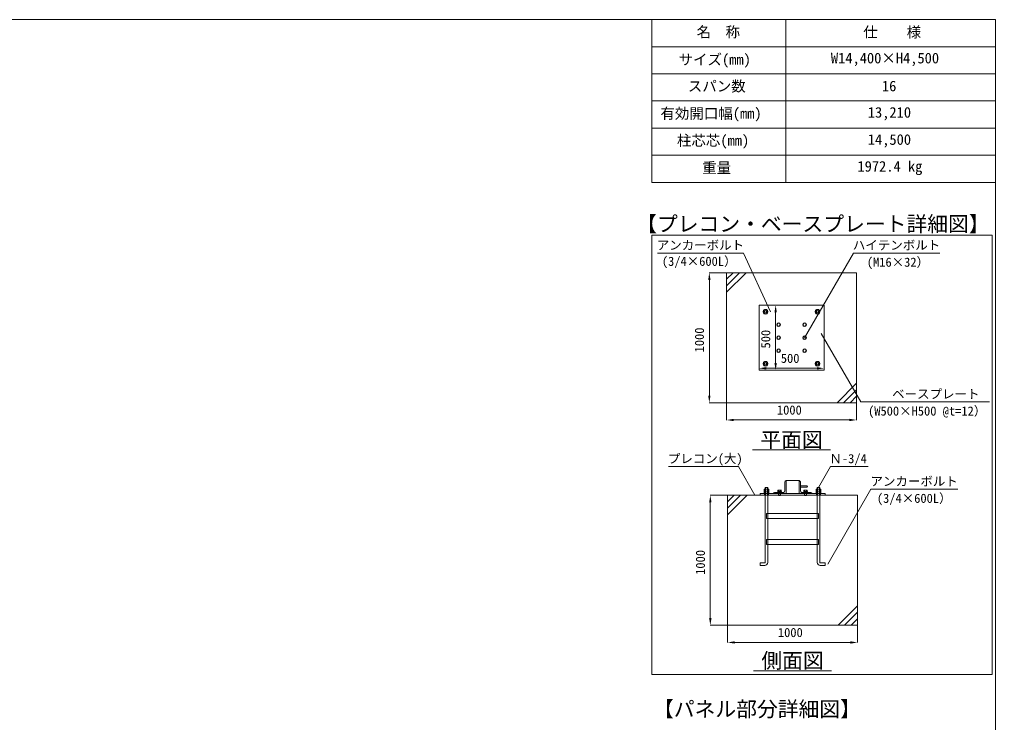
# Model space of a CAD drawing. Units: millimetres, scale not verified. Extents: x -13484 to 18716, y -23100 to 23100.
# Drawn here: x 6698 to 18716, y 14448 to 23100 of the extents above; entities that cross this region are included whole.
import ezdxf
from ezdxf.enums import TextEntityAlignment as Align

# ---------------------------------------------------------------- set-up
doc = ezdxf.new("R2010")
doc.units = ezdxf.units.MM
doc.header["$LTSCALE"] = 150
doc.linetypes.add('DASHED1', pattern=[1.8, 1.2, -0.6])
for name, color, linetype, lineweight in [('0-6_ﾎﾞﾙﾄ類', 2, 'Continuous', 18), ('0-9_基礎工事用PCA大', 7, 'Continuous', 18), ('0-A_図面枠', 7, 'Continuous', 18), ('0-B_寸法', 3, 'Continuous', 18), ('0-F_大型柱', 7, 'Continuous', 18), ('1-8_表', 7, 'Continuous', 18), ('1-B_文字', 7, 'Continuous', 18)]:
    doc.layers.add(name, color=color, linetype=linetype, lineweight=lineweight)
doc.styles.add('ＭＳ ゴシック', font='')
doc.styles.get('ＭＳ ゴシック').set_extended_font_data('MS Gothic')

msp = doc.modelspace()

# ---------------------------------------------------------------- linework, layer by layer
at = {"layer": '0-6_ﾎﾞﾙﾄ類'}
for p, q in [((15881.7, 17296.2), (15881.7, 17319.5)), ((15912.2, 17296.2), (15912.2, 17319.5)), ((16038, 17307.4), (16035.1, 17305.7)), ((16035.1, 17305.7), (16035.1, 17291.7)), ((16075.9, 17307.4), (16038, 17307.4)), ((16046.1, 17305.7), (16046.1, 17291.7)), ((16067.9, 17305.7), (16067.9, 17291.7)), ((16075.9, 17307.4), (16078.8, 17305.7)), ((16078.8, 17305.7), (16078.8, 17291.7)), ((16358, 17307.4), (16355.1, 17305.7)), ((16355.1, 17305.7), (16355.1, 17291.7)), ((16395.9, 17307.4), (16358, 17307.4)), ((16366, 17305.7), (16366, 17291.7)), ((16387.9, 17305.7), (16387.9, 17291.7)), ((16395.9, 17307.4), (16398.9, 17305.7)), ((16398.9, 17305.7), (16398.9, 17291.7)), ((16521.8, 17296.2), (16521.8, 17319.5)), ((16552.2, 17296.2), (16552.2, 17319.5)), ((15881.7, 17291.6), (15881.7, 17268.3)), ((15912.2, 17291.6), (15912.2, 17268.3)), ((16078.8, 17291.7), (16035.1, 17291.7)), ((16075, 17291.4), (16039, 17291.4)), ((16044.2, 17245), (16044.2, 17280.1)), ((16056.8, 17286.6), (16055.1, 17280.1)), ((16058.9, 17286.6), (16057.2, 17280.1)), ((16067.8, 17240.5), (16067.8, 17280.1)), ((16069.8, 17245), (16067.8, 17240.5)), ((16069.8, 17245), (16069.8, 17280.1)), ((16398.9, 17291.7), (16355.1, 17291.7)), ((16395, 17291.4), (16359, 17291.4)), ((16364.2, 17245), (16364.2, 17280.1)), ((16376.8, 17286.6), (16375.1, 17280.1)), ((16378.9, 17286.6), (16377.2, 17280.1)), ((16387.8, 17240.5), (16387.8, 17280.1)), ((16389.8, 17245), (16387.8, 17240.5)), ((16389.8, 17245), (16389.8, 17280.1)), ((16521.8, 17291.6), (16521.8, 17268.3)), ((16552.2, 17291.6), (16552.2, 17268.3))]:
    msp.add_line(p, q, dxfattribs=at)
for points in [[(15899.7, 19528.9), (15914.5, 19503.3), (15899.7, 19477.7), (15870.1, 19477.7), (15855.4, 19503.3), (15870.1, 19528.9)], [(16510.1, 19528.9), (16495.4, 19503.3), (16510.1, 19477.7), (16539.7, 19477.7), (16554.5, 19503.3), (16539.7, 19528.9)], [(16034, 19362.2), (16023.1, 19343.3), (16034, 19324.4), (16055.9, 19324.4), (16066.8, 19343.3), (16055.9, 19362.2)], [(16354, 19362.2), (16343.1, 19343.3), (16354, 19324.4), (16375.8, 19324.4), (16386.8, 19343.3), (16375.8, 19362.2)], [(16034, 19202.2), (16023.1, 19183.3), (16034, 19164.4), (16055.9, 19164.4), (16066.8, 19183.3), (16055.9, 19202.2)], [(16354, 19202.2), (16343.1, 19183.3), (16354, 19164.4), (16375.8, 19164.4), (16386.8, 19183.3), (16375.8, 19202.2)], [(16034, 19042.2), (16023.1, 19023.3), (16034, 19004.4), (16055.9, 19004.4), (16066.8, 19023.3), (16055.9, 19042.2)], [(16354, 19042.2), (16343.1, 19023.3), (16354, 19004.4), (16375.8, 19004.4), (16386.8, 19023.3), (16375.8, 19042.2)], [(15899.7, 18837.7), (15914.5, 18863.3), (15899.7, 18888.9), (15870.1, 18888.9), (15855.4, 18863.3), (15870.1, 18837.7)], [(16510.1, 18837.7), (16495.4, 18863.3), (16510.1, 18888.9), (16539.7, 18888.9), (16554.5, 18863.3), (16539.7, 18837.7)], [(15867.4, 17296.2), (15867.4, 17319.5), (15926.6, 17319.5), (15926.6, 17296.2), (15922.6, 17293.9), (15871.4, 17293.9)], [(16507.4, 17296.2), (16507.4, 17319.5), (16566.5, 17319.5), (16566.5, 17296.2), (16562.6, 17293.9), (16511.4, 17293.9)], [(15867.4, 17291.6), (15867.4, 17268.3), (15926.6, 17268.3), (15926.6, 17291.6), (15922.6, 17293.9), (15871.4, 17293.9)], [(15868.2, 17268.3), (15925.8, 17268.3), (15925.8, 17264.2), (15868.2, 17264.2)], [(16034.6, 17291.4), (16034.6, 17286.6), (16079.4, 17286.6), (16079.4, 17291.4)], [(16079.4, 17286.6), (16034.6, 17286.6), (16034.6, 17280.1), (16079.4, 17280.1)], [(16354.6, 17291.4), (16354.6, 17286.6), (16399.4, 17286.6), (16399.4, 17291.4)], [(16399.4, 17286.6), (16354.6, 17286.6), (16354.6, 17280.1), (16399.4, 17280.1)], [(16507.4, 17291.6), (16507.4, 17268.3), (16566.5, 17268.3), (16566.5, 17291.6), (16562.6, 17293.9), (16511.4, 17293.9)], [(16508.2, 17268.3), (16565.8, 17268.3), (16565.8, 17264.2), (16508.2, 17264.2)]]:
    msp.add_lwpolyline(points, close=True, dxfattribs=at)
for points in [[(16069.8, 17245), (16044.2, 17245), (16046.1, 17240.5)], [(16067.8, 17240.5), (16046.1, 17240.5), (16046.1, 17280.1)], [(16389.8, 17245), (16364.2, 17245), (16366.1, 17240.5)], [(16387.8, 17240.5), (16366.1, 17240.5), (16366.1, 17280.1)]]:
    msp.add_lwpolyline(points, dxfattribs=at)
for centre, radius in [((15884.9, 19503.3), 25.6), ((15884.9, 19503.3), 15.2), ((15884.9, 19503.3), 12.9), ((16524.9, 19503.3), 25.6), ((16524.9, 19503.3), 15.2), ((16524.9, 19503.3), 12.9), ((16044.9, 19343.3), 22.4), ((16044.9, 19343.3), 18.9), ((16364.9, 19343.3), 22.4), ((16364.9, 19343.3), 18.9), ((16044.9, 19183.3), 22.4), ((16044.9, 19183.3), 18.9), ((16364.9, 19183.3), 22.4), ((16364.9, 19183.3), 18.9), ((16044.9, 19023.3), 22.4), ((16044.9, 19023.3), 18.9), ((16364.9, 19023.3), 22.4), ((16364.9, 19023.3), 18.9), ((15884.9, 18863.3), 25.6), ((15884.9, 18863.3), 15.2), ((15884.9, 18863.3), 12.9), ((16524.9, 18863.3), 25.6), ((16524.9, 18863.3), 15.2), ((16524.9, 18863.3), 12.9)]:
    msp.add_circle(centre, radius, dxfattribs=at)
for centre, radius, start, end in [((15884.9, 19503.3), 28.8, 122.734, 177.266), ((15884.9, 19503.3), 28.8, 182.734, 237.266), ((15884.9, 19503.3), 28.8, 62.734, 117.266), ((15884.9, 19503.3), 28.8, 242.734, 297.266), ((15884.9, 19503.3), 28.8, 2.734, 57.266), ((15884.9, 19503.3), 28.8, 302.734, 357.266), ((16524.9, 19503.3), 28.8, 122.734, 177.266), ((16524.9, 19503.3), 28.8, 182.734, 237.266), ((16524.9, 19503.3), 28.8, 62.734, 117.266), ((16524.9, 19503.3), 28.8, 242.734, 297.266), ((16524.9, 19503.3), 28.8, 2.734, 57.266), ((16524.9, 19503.3), 28.8, 302.734, 357.266), ((15884.9, 18863.3), 28.8, 122.734, 177.266), ((15884.9, 18863.3), 28.8, 62.734, 117.266), ((15884.9, 18863.3), 28.8, 2.734, 57.266), ((16524.9, 18863.3), 28.8, 122.734, 177.266), ((16524.9, 18863.3), 28.8, 62.734, 117.266), ((16524.9, 18863.3), 28.8, 2.734, 57.266), ((15884.9, 18863.3), 28.8, 182.734, 237.266), ((15884.9, 18863.3), 28.8, 242.734, 297.266), ((15884.9, 18863.3), 28.8, 302.734, 357.266), ((16524.9, 18863.3), 28.8, 182.734, 237.266), ((16524.9, 18863.3), 28.8, 242.734, 297.266), ((16524.9, 18863.3), 28.8, 302.734, 357.266), ((16040.6, 17297.7), 9.68, 55.616, 124.384), ((16057, 17271.2), 36.2, 72.412, 107.588), ((16073.4, 17297.7), 9.68, 55.616, 124.384), ((16360.6, 17297.7), 9.68, 55.616, 124.384), ((16377, 17271.2), 36.2, 72.412, 107.588), ((16393.4, 17297.7), 9.68, 55.616, 124.384), ((15874.6, 17308.6), 14.3, 240, 300), ((15874.6, 17279.2), 14.3, 60, 120), ((15897, 17345.8), 51.9, 252.932, 287.068), ((15897, 17242), 51.9, 72.932, 107.068), ((15919.4, 17308.6), 14.3, 239.975, 300.025), ((15919.4, 17279.2), 14.3, 59.975, 120.025), ((16039, 17291.7), 0.32, 180, 270), ((16075, 17291.7), 0.32, 270, 0), ((16359, 17291.7), 0.32, 180, 270), ((16395, 17291.7), 0.32, 270, 0), ((16514.6, 17308.6), 14.3, 240, 300), ((16514.6, 17279.2), 14.3, 60, 120), ((16537, 17345.8), 51.9, 252.932, 287.068), ((16537, 17242), 51.9, 72.932, 107.068), ((16559.4, 17308.6), 14.3, 239.975, 300.025), ((16559.4, 17279.2), 14.3, 59.975, 120.025)]:
    msp.add_arc(centre, radius, start, end, dxfattribs=at)
at = {"layer": '0-9_基礎工事用PCA大'}
for p, q in [((15404.9, 19743.3), (15644.9, 19983.3)), ((15404.9, 19823.3), (15564.9, 19983.3)), ((15404.9, 19903.3), (15484.9, 19983.3)), ((17004.9, 18623.3), (16764.9, 18383.3)), ((17004.9, 18543.3), (16844.9, 18383.3)), ((17004.9, 18463.3), (16924.9, 18383.3)), ((15417, 17005), (15657, 17245)), ((15417, 17085), (15577, 17245)), ((15417, 17165), (15497, 17245)), ((15912.2, 16957), (15912.2, 16697.8)), ((16521.8, 16957), (16521.8, 16697.8)), ((15912.2, 16637), (15912.2, 16417.8)), ((16521.8, 16637), (16521.8, 16417.8)), ((17017, 15885), (16777, 15645)), ((17017, 15805), (16857, 15645)), ((17017, 15724.9), (16937, 15645))]:
    msp.add_line(p, q, dxfattribs=at)
at = {"layer": '0-9_基礎工事用PCA大', "linetype": 'DASHED1'}
for p, q in [((15873.5, 17264.2), (15873.5, 17245)), ((15921, 17264.2), (15921, 17245)), ((16044.2, 17264.2), (16044.2, 17245)), ((16069.8, 17264.2), (16069.8, 17245)), ((16364.2, 17264.2), (16364.2, 17245)), ((16389.8, 17264.2), (16389.8, 17245)), ((16513, 17264.2), (16513, 17245)), ((16561, 17264.2), (16561, 17245)), ((15912.2, 17017.8), (15912.2, 16957)), ((16521.8, 17017.8), (16521.8, 16957)), ((15912.2, 16697.8), (15912.2, 16637)), ((16521.8, 16697.8), (16521.8, 16637))]:
    msp.add_line(p, q, dxfattribs=at)
at = {"layer": '0-9_基礎工事用PCA大'}
for points in [[(15404.9, 18383.3), (17004.9, 18383.3), (17004.9, 19983.3), (15404.9, 19983.3)], [(15804.9, 19583.3), (16604.9, 19583.3), (16604.9, 18783.3), (15804.9, 18783.3)], [(15417, 15645), (17017, 15645), (17017, 17245), (15417, 17245)], [(15817, 17245), (16617, 17245), (16617, 17264.2), (15817, 17264.2)], [(15897, 17017.8), (16537, 17017.8), (16537, 16957), (15897, 16957)], [(15897, 16697.8), (16537, 16697.8), (16537, 16637), (15897, 16637)]]:
    msp.add_lwpolyline(points, close=True, dxfattribs=at)
for points in [[(15881.7, 16417.8), (15881.7, 17341), (15912.2, 17341), (15912.2, 17017.8)], [(15881.7, 17241), (15885.8, 17245), (15885.8, 17341), (15908.2, 17341), (15908.2, 17245), (15912.2, 17241)], [(16552.2, 16417.8), (16552.2, 17341), (16521.8, 17341), (16521.8, 17017.8)], [(16552.2, 17241), (16548.2, 17245), (16548.2, 17341), (16525.7, 17341), (16525.7, 17245), (16521.8, 17241)], [(15875.4, 16381), (15816.2, 16381), (15816.2, 16411.4), (15875.3, 16411.4)], [(16558.5, 16381), (16617.8, 16381), (16617.8, 16411.4), (16558.6, 16411.4)]]:
    msp.add_lwpolyline(points, dxfattribs=at)
for centre, radius, start, end in [((15875.3, 16417.8), 6.41, 270, 0), ((15875.4, 16417.8), 36.8, 270, 0), ((16558.5, 16417.8), 36.8, 180, 270), ((16558.6, 16417.8), 6.41, 180, 270)]:
    msp.add_arc(centre, radius, start, end, dxfattribs=at)
at = {"layer": '0-A_図面枠'}
for points in [[(-13484.2, 23100), (18715.8, 23100), (18715.8, 900), (-13484.2, 900)], [(14484.2, 20443.8), (18676, 20443.8), (18676, 15038.1), (14484.2, 15038.1)]]:
    msp.add_lwpolyline(points, close=True, dxfattribs=at)
at = {"layer": '0-B_寸法'}
for p, q in [((15403.3, 19983.3), (15190.8, 19983.3)), ((15192.4, 19895.3), (15192.4, 18471.3)), ((15806.5, 19583.3), (16010.2, 19583.3)), ((16008.6, 19495.3), (16008.6, 18871.3)), ((15804.9, 18784.9), (15804.9, 18808.9)), ((15892.9, 18807.3), (16516.9, 18807.3)), ((15990.5, 18783.3), (16010.2, 18783.3)), ((15403.3, 18383.3), (15190.8, 18383.3)), ((15404.9, 18381.7), (15404.9, 18169.2)), ((17004.9, 18381.7), (17004.9, 18169.2)), ((15492.9, 18170.8), (16916.9, 18170.8)), ((15415.4, 17245), (15202.9, 17245)), ((15204.5, 17157), (15204.5, 15733)), ((15415.4, 15645), (15202.9, 15645)), ((15417, 15643.4), (15417, 15430.9)), ((17017, 15643.4), (17017, 15430.9)), ((15505, 15432.5), (16929, 15432.5))]:
    msp.add_line(p, q, dxfattribs=at)
at = {"layer": '0-B_寸法', "color": 91}
for points in [[(15177.8, 19895.3), (15192.4, 19983.3), (15207.1, 19895.3)], [(15993.9, 19495.3), (16008.6, 19583.3), (16023.3, 19495.3)], [(15993.9, 18871.3), (16008.6, 18783.3), (16023.3, 18871.3)], [(15892.9, 18822), (15804.9, 18807.3), (15892.9, 18792.6)], [(16516.9, 18822), (16604.9, 18807.3), (16516.9, 18792.6)], [(15177.8, 18471.3), (15192.4, 18383.3), (15207.1, 18471.3)], [(15492.9, 18185.5), (15404.9, 18170.8), (15492.9, 18156.1)], [(16916.9, 18185.5), (17004.9, 18170.8), (16916.9, 18156.1)], [(15189.8, 17157), (15204.5, 17245), (15219.2, 17157)], [(15189.8, 15733), (15204.5, 15645), (15219.2, 15733)], [(15505, 15447.1), (15417, 15432.5), (15505, 15417.8)], [(16929, 15447.1), (17017, 15432.5), (16929, 15417.8)]]:
    msp.add_solid(points, dxfattribs=at)
at = {"layer": '0-F_大型柱'}
for p, q in [((16121, 17408.2), (16121, 17296.2)), ((16297, 17424.2), (16137, 17424.2)), ((16313, 17408.2), (16313, 17296.2)), ((16105, 17280.1), (15993, 17280.1)), ((16297, 17264.2), (16137, 17264.2)), ((16329, 17280.1), (16441, 17280.1))]:
    msp.add_line(p, q, dxfattribs=at)
at = {"layer": '0-F_大型柱', "linetype": 'DASHED1'}
for p, q in [((16041, 17280.1), (16041, 17264.2)), ((16073, 17280.1), (16073, 17264.2)), ((16361, 17280.1), (16361, 17264.2)), ((16393, 17280.1), (16393, 17264.2))]:
    msp.add_line(p, q, dxfattribs=at)
at = {"layer": '0-F_大型柱'}
for points in [[(15977, 17264.2), (16137, 17264.2), (16137, 17424.2)], [(16457, 17264.2), (16297, 17264.2), (16297, 17424.2)], [(16391.4, 17360.2), (16313, 17360.2), (16313, 17344.2), (16391.4, 17344.2)]]:
    msp.add_lwpolyline(points, dxfattribs=at)
for centre, radius, start, end in [((16137, 17408.2), 16, 90, 180), ((16297, 17408.2), 16, 0, 90), ((16391.4, 17352.1), 8, 270, 90), ((15993, 17264.2), 16, 90, 180), ((16105, 17296.2), 16, 270, 0), ((16329, 17296.2), 16, 180, 270), ((16441, 17264.2), 16, 0, 90)]:
    msp.add_arc(centre, radius, start, end, dxfattribs=at)
at = {"layer": '1-8_表'}
for p, q in [((14484.2, 23100), (18715.8, 23100)), ((14484.2, 23100), (14484.2, 21095.5)), ((16132.3, 23100), (16132.3, 21095.5)), ((18715.8, 23100), (18715.8, 21095.5)), ((14484.2, 22765.9), (18715.8, 22765.9)), ((14484.2, 22431.8), (18715.8, 22431.8)), ((14484.2, 22097.8), (18715.8, 22097.8)), ((14484.2, 21763.7), (18715.8, 21763.7)), ((14484.2, 21429.6), (18715.8, 21429.6)), ((14484.2, 21095.5), (18715.8, 21095.5))]:
    msp.add_line(p, q, dxfattribs=at)
at = {"layer": '1-B_文字'}
for p, q in [((14553.1, 20224.4), (15611.6, 20224.4)), ((15612.1, 20224.4), (15611.6, 20224.4)), ((15947.4, 19503.3), (15612.1, 20224.4)), ((16364.9, 19183.3), (16966, 20224.4)), ((16966, 20224.4), (16966.6, 20224.4)), ((16966.6, 20224.4), (18029.1, 20224.4)), ((16570.8, 19235.5), (17057.6, 18392.2)), ((17057.6, 18392.2), (17058.2, 18392.2)), ((17058.2, 18392.2), (18641.6, 18392.2)), ((15724.9, 17802.6), (16684.9, 17802.6)), ((14690.5, 17596.7), (15549.8, 17596.7)), ((15550.4, 17596.7), (15549.8, 17596.7)), ((15753.4, 17245), (15550.4, 17596.7)), ((16537, 17341), (16684.6, 17596.7)), ((16684.6, 17596.7), (16685.2, 17596.7)), ((16685.2, 17596.7), (17149.1, 17596.7)), ((16650.9, 16396.7), (17182.7, 17317.8)), ((17182.7, 17317.8), (17183.3, 17317.8)), ((17183.3, 17317.8), (18250.6, 17317.8)), ((15737, 15085), (16697, 15085))]:
    msp.add_line(p, q, dxfattribs=at)

# ---------------------------------------------------------------- texts
at = {"layer": '0-B_寸法', "style": 'ＭＳ ゴシック'}
for s, p in [('1000', (15159.8, 19002.6)), ('500', (15976, 19051)), ('1000', (15171.9, 16264.3))]:
    msp.add_text(s, height=112.6, rotation=90, dxfattribs=at).set_placement(p, align=Align.BOTTOM_LEFT)
for s, p in [('500', (16072.6, 18839.9)), ('1000', (16024.2, 18203.4)), ('1000', (16036.3, 15465.1))]:
    msp.add_text(s, height=112.6, dxfattribs=at).set_placement(p, align=Align.BOTTOM_LEFT)
at = {"layer": '1-8_表', "style": 'ＭＳ ゴシック'}
for s, p in [('名\u3000称', (15035.8, 22842.4)), ('仕\u3000\u3000様', (17087.5, 22841.2)), ('サイズ(mm)', (14813.5, 22503.2)), ('W14,400×H4,500', (16688.9, 22521)), ('スパン数', (14927.8, 22175)), ('16', (17317.7, 22177.4)), ('有効開口幅(mm)', (14590.1, 21839.7)), ('13,210', (17143.3, 21852.8)), ('柱芯芯(mm)', (14793.3, 21506.8)), ('14,500', (17143.3, 21518.7)), ('重量', (15104.2, 21170.8)), ('1972.4 kg', (17016, 21188.6))]:
    msp.add_text(s, height=130.6, dxfattribs=at).set_placement(p, align=Align.BOTTOM_LEFT)
at = {"layer": '1-B_文字', "style": 'ＭＳ ゴシック'}
for s, height, p in [('【プレコン・ベースプレート詳細図】 ', 187.7, (14291.1, 20434.2)), ('アンカーボルト', 112.6, (14545, 20233)), ('ハイテンボルト', 112.6, (16959.3, 20233)), ('(3/4×600L）', 112.6, (14607.5, 20034.3)), ('(M16×32）', 112.6, (17131.2, 20023.4)), ('   \u3000ベースプレート\u3000\u3000\u3000', 112.6, (17059.8, 18400.9)), ('(W500×H500 @t=12）', 112.6, (17146.7, 18191.2)), ('平面図', 187.7, (15820.9, 17777)), ('プレコン(大)', 112.6, (14681.6, 17605.3)), ('Ｎ-3/4', 112.6, (16671.1, 17605.3)), ('アンカーボルト\u3000', 112.6, (17176.7, 17326.5)), ('(3/4×600L）', 112.6, (17255.1, 17116.9)), ('側面図', 187.7, (15833, 15059.4)), ('【パネル部分詳細図】', 187.7, (14498.6, 14462.7))]:
    msp.add_text(s, height=height, dxfattribs=at).set_placement(p, align=Align.BOTTOM_LEFT)

doc.saveas('drawing.dxf')
